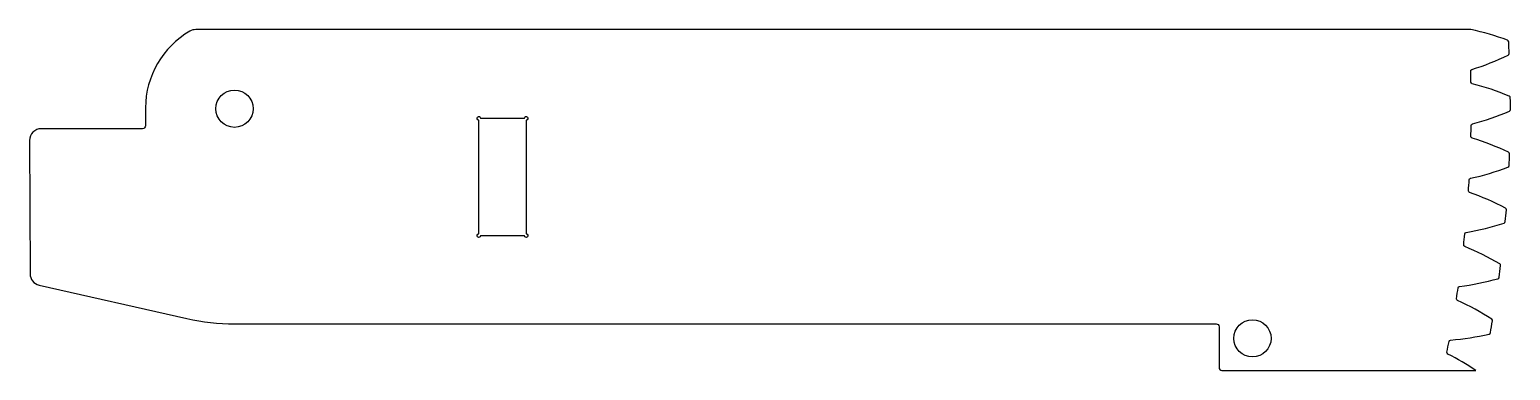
# Model space of a CAD drawing. Header units: millimetres. Extents: x -14 to 113, y -29 to 0.
import ezdxf

# ---------------------------------------------------------------- set-up
doc = ezdxf.new("R2010")
doc.units = ezdxf.units.MM

msp = doc.modelspace()

# ---------------------------------------------------------------- linework, layer by layer
for points in [[(111.02, -26.13, 0.29898), (111.13, -26.01, 0.002297), (111.3, -25.01, 0.29898), (111.24, -24.86, 0.037995), (108.3, -23.26, -0.337234), (108.21, -23.1, 0.002207), (108.35, -22.17, -0.337234), (108.48, -22.04, 0.037995), (111.76, -21.38, 0.29898), (111.87, -21.25, 0.002297), (112, -20.25, 0.29898), (111.93, -20.11, 0.037995), (108.92, -18.63, -0.337234), (108.83, -18.47, 0.002207), (108.93, -17.54, -0.337234), (109.05, -17.41, 0.037995), (112.3, -16.6, 0.29898), (112.4, -16.47, 0.002297), (112.49, -15.47, 0.29898), (112.41, -15.32, 0.037995), (109.34, -13.98, -0.337234), (109.24, -13.83, 0.002207), (109.3, -12.89, -0.337234), (109.42, -12.76, 0.037995), (112.63, -11.8, 0.29898), (112.73, -11.67, 0.002297), (112.77, -10.67, 0.29898), (112.68, -10.53, 0.037995), (109.56, -9.32, -0.337234), (109.45, -9.17, 0.002207), (109.47, -8.23, -0.337234), (109.58, -8.09, 0.037995), (112.75, -7, 0.29898), (112.84, -6.86, 0.002297), (112.83, -5.86, 0.29898), (112.74, -5.72, 0.037995), (109.57, -4.65, -0.337234), (109.45, -4.51, 0.002207), (109.43, -3.57, -0.337233), (109.53, -3.42, 0.037994), (112.65, -2.19, 0.29898), (112.74, -2.05, 0.002297), (112.69, -1.05, 0.29898), (112.59, -0.91, 0.037035), (109.45, 0, 0.052181), (109.42, 0), (0, 0, 0.132002), (-0.5, -0.13, 0.266228), (-4.31, -6.71), (-4.31, -8.26, -0.414214), (-4.56, -8.51), (-13.26, -8.51, 0.414214), (-14.26, -9.51), (-14.22, -20.95, 0.349705), (-13.44, -21.93), (-0.75, -24.79, 0.055635), (3.33, -25.25), (87.58, -25.25, -0.414214), (87.83, -25.5), (87.83, -29, 0.414214), (88.08, -29.25), (93.83, -29.25), (109.86, -29.25, 0.031405), (107.47, -27.85, -0.337234), (107.39, -27.68, 0.002197), (107.57, -26.77, -0.337213), (107.71, -26.65, 0.037974)], [(24.44, -17.69, -2.414214), (24.29, -17.54), (24.29, -7.76, -2.414214), (24.44, -7.61), (28.22, -7.61, -2.414214), (28.37, -7.76), (28.37, -17.54, -2.414214), (28.22, -17.69)]]:
    msp.add_lwpolyline(points, format="xyb", close=True)
for centre in [(3.33, -6.79), (90.7, -26.5)]:
    msp.add_circle(centre, 1.6)

doc.saveas('drawing.dxf')
